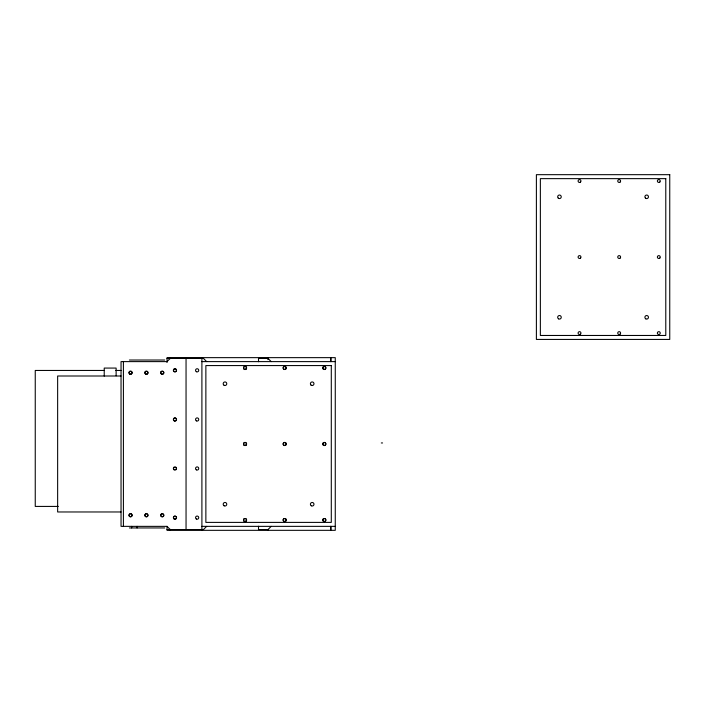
<?xml version="1.0" encoding="UTF-8"?>
<svg xmlns="http://www.w3.org/2000/svg" width="705" height="705" viewBox="0 0 705 705"><rect width="100%" height="100%" fill="white"/><g stroke="black" fill="none" stroke-linecap="round" stroke-linejoin="round"><path stroke-width="1.06" d="M206.662 526.362L203.489 529.534L170.196 529.534L167.023 526.362L121.04 526.362L121.04 361.612L167.023 361.612L170.196 358.44L203.489 358.44L206.662 361.612M258.515 526.238L258.515 529.534L268.032 529.534L271.196 526.362M170.196 357.646L201.903 357.646M167.023 358.44L170.037 358.44M271.196 361.612L268.032 358.44L258.515 358.44L258.515 361.727M129.394 360.026L164.732 360.026M201.903 361.612L335.263 361.612M104.41 370.451L35.25 370.451L35.25 506.419L58.303 506.419M115.549 370.451L121.04 370.451M121.04 376.003L57.643 376.003L57.643 511.971L121.04 511.971M381.308 442.951L382.577 442.951M201.903 526.362L335.263 526.362M129.394 527.948L164.732 527.948M167.023 529.534L170.037 529.534M170.196 530.327L201.903 530.327M330.98 361.612L330.98 357.646L335.263 357.646L335.263 530.327L330.98 530.327L330.98 526.362M330.663 361.612L330.663 357.646L268.032 357.646L268.032 358.44M330.663 526.362L330.663 530.327L202.062 530.327L202.062 529.376M268.032 529.534L268.032 530.327M267.874 359.629L267.874 357.646L202.062 357.646L202.062 358.44M267.874 529.534L267.874 530.327M201.903 358.44L201.903 529.534M186.049 358.44L186.049 529.534M170.037 358.598L170.037 357.646L167.023 357.646L167.023 362.511M170.037 529.376L170.037 530.327L167.023 530.327L167.023 526.362M137.078 526.362L137.078 527.948M131.676 526.362L131.676 527.948M123.41 361.612L123.41 526.362M116.122 375.783L116.122 368.072L104.225 368.072L104.225 376.109M283.56 369.076A1.586 1.586 0 0 1 284.133 366.459A1.586 1.586 0 0 1 286.256 368.089A1.586 1.586 0 0 1 283.886 369.323M286.054 519.224A1.586 1.586 0 0 1 285.349 521.453A1.586 1.586 0 0 1 283.19 520.563A1.586 1.586 0 0 1 284.265 518.483M285.084 518.483A1.586 1.586 0 0 1 285.798 518.898M324.732 518.483A1.586 1.586 0 0 1 325.622 520.924A1.586 1.586 0 0 1 323.022 520.924A1.586 1.586 0 0 1 323.912 518.483M286.054 443.189A1.586 1.586 0 0 1 283.886 445.357M283.56 445.111A1.586 1.586 0 0 1 283.56 442.863A1.586 1.586 0 0 1 285.798 442.863M243.507 367.543A1.586 1.586 0 0 1 245.948 366.653A1.586 1.586 0 0 1 245.948 369.253A1.586 1.586 0 0 1 243.507 368.363M245.446 518.483A1.586 1.586 0 0 1 246.16 521.136A1.586 1.586 0 0 1 243.507 520.431M243.507 519.611A1.586 1.586 0 0 1 244.626 518.483M243.507 443.577A1.586 1.586 0 0 1 245.446 442.458A1.586 1.586 0 0 1 246.565 444.397M246.406 444.776A1.586 1.586 0 0 1 244.247 445.357M243.912 445.111A1.586 1.586 0 0 1 243.507 444.397M163.058 516.633A1.586 1.586 0 0 1 160.687 515.399A1.586 1.586 0 0 1 162.802 513.769A1.586 1.586 0 0 1 163.384 516.386M131.341 516.633A1.586 1.586 0 0 1 128.971 515.399A1.586 1.586 0 0 1 131.095 513.769A1.586 1.586 0 0 1 131.668 516.386M144.877 514.853A1.586 1.586 0 0 1 147.319 513.963A1.586 1.586 0 0 1 147.319 516.562A1.586 1.586 0 0 1 144.877 515.672M162.67 371.174A1.586 1.586 0 0 1 163.754 373.253A1.586 1.586 0 0 1 161.595 374.144A1.586 1.586 0 0 1 160.89 371.914M161.145 371.588A1.586 1.586 0 0 1 161.85 371.174M130.963 371.174A1.586 1.586 0 0 1 132.038 373.253A1.586 1.586 0 0 1 129.879 374.144A1.586 1.586 0 0 1 129.174 371.914M129.429 371.588A1.586 1.586 0 0 1 130.143 371.174M146.816 371.174A1.586 1.586 0 0 1 147.935 373.121M147.777 373.5A1.586 1.586 0 0 1 147.195 374.082M146.816 374.24A1.586 1.586 0 0 1 144.877 373.121M144.877 372.302A1.586 1.586 0 0 1 145.997 371.174M176.074 516.518A1.586 1.586 0 0 1 176.074 518.765A1.586 1.586 0 0 1 173.827 518.765M173.58 518.431A1.586 1.586 0 0 1 175.739 516.263M175.739 467.107A1.586 1.586 0 0 1 175.739 469.856M174.153 469.856A1.586 1.586 0 0 1 174.153 467.107M173.58 371.121A1.586 1.586 0 0 1 174.276 368.891A1.586 1.586 0 0 1 176.435 369.79A1.586 1.586 0 0 1 175.36 371.861M174.54 371.861A1.586 1.586 0 0 1 173.827 371.456M176.074 418.365A1.586 1.586 0 0 1 175.492 420.973A1.586 1.586 0 0 1 173.368 419.352A1.586 1.586 0 0 1 175.739 418.109M285.736 368.909L285.516 369.103A1.428 1.428 0 0 1 283.26 368.098L283.26 367.798A1.428 1.428 0 0 1 285.261 366.644A1.428 1.428 0 0 1 285.736 368.909M325.384 368.909L325.155 369.103A1.428 1.428 0 0 1 322.899 368.098L322.899 367.798A1.428 1.428 0 0 1 324.899 366.644A1.428 1.428 0 0 1 325.384 368.909M246.098 444.943L245.878 445.137A1.428 1.428 0 0 1 243.613 444.132L243.613 443.833A1.428 1.428 0 0 1 245.613 442.678A1.428 1.428 0 0 1 246.098 444.943M285.736 444.943L285.516 445.137A1.428 1.428 0 0 1 283.26 444.132L283.26 443.833A1.428 1.428 0 0 1 285.261 442.678A1.428 1.428 0 0 1 285.736 444.943M325.384 444.943L325.155 445.137A1.428 1.428 0 0 1 322.899 444.132L322.899 443.833A1.428 1.428 0 0 1 324.899 442.678A1.428 1.428 0 0 1 325.384 444.943M620.224 181.969L620.003 182.172A1.428 1.428 0 0 1 617.747 181.167L617.747 180.868A1.428 1.428 0 0 1 619.748 179.713A1.428 1.428 0 0 1 620.224 181.969M659.871 181.969L659.651 182.172A1.428 1.428 0 0 1 657.386 181.167L657.386 180.868A1.428 1.428 0 0 1 659.386 179.713A1.428 1.428 0 0 1 659.871 181.969M285.736 520.977L285.516 521.171A1.428 1.428 0 0 1 283.26 520.167L283.26 519.867A1.428 1.428 0 0 1 285.261 518.713A1.428 1.428 0 0 1 285.736 520.977M580.585 258.004L580.365 258.206A1.428 1.428 0 0 1 578.109 257.202L578.109 256.902A1.428 1.428 0 0 1 580.109 255.748A1.428 1.428 0 0 1 580.585 258.004M620.224 258.004L620.003 258.206A1.428 1.428 0 0 1 617.747 257.202L617.747 256.902A1.428 1.428 0 0 1 619.748 255.748A1.428 1.428 0 0 1 620.224 258.004M659.871 258.004L659.651 258.206A1.428 1.428 0 0 1 657.386 257.202L657.386 256.902A1.428 1.428 0 0 1 659.386 255.748A1.428 1.428 0 0 1 659.871 258.004M620.224 334.038L620.003 334.24A1.428 1.428 0 0 1 617.747 333.236L617.747 332.936A1.428 1.428 0 0 1 619.748 331.782A1.428 1.428 0 0 1 620.224 334.038M245.878 369.103L245.613 369.253A1.428 1.428 0 0 1 243.613 368.098L243.613 367.798A1.428 1.428 0 0 1 245.745 366.715A1.428 1.428 0 0 1 245.878 369.103M580.365 182.172L580.109 182.322A1.428 1.428 0 0 1 578.109 181.167L578.109 180.868A1.428 1.428 0 0 1 580.241 179.784A1.428 1.428 0 0 1 580.365 182.172M245.878 521.171L245.613 521.321A1.428 1.428 0 0 1 243.613 520.167L243.613 519.867A1.428 1.428 0 0 1 245.745 518.783A1.428 1.428 0 0 1 245.878 521.171M580.365 334.24L580.109 334.39A1.428 1.428 0 0 1 578.109 333.236L578.109 332.936A1.428 1.428 0 0 1 580.241 331.852A1.428 1.428 0 0 1 580.365 334.24M669.75 174.673L536.39 174.673L536.39 339.431L669.75 339.431L669.75 174.673M665.784 178.638L540.356 178.638L540.356 335.465L665.784 335.465L665.784 178.638M331.297 365.569L205.869 365.569L205.869 522.396L331.297 522.396L331.297 365.569M657.386 333.236L657.386 332.936A1.428 1.428 0 0 1 659.563 331.87A1.428 1.428 0 0 1 659.563 334.293A1.428 1.428 0 0 1 657.386 333.236M322.899 520.167L322.899 519.867A1.428 1.428 0 0 1 325.075 518.809A1.428 1.428 0 0 1 325.075 521.233A1.428 1.428 0 0 1 322.899 520.167M311.302 505.785A1.78 1.78 0 0 0 313.972 504.242A1.78 1.78 0 0 0 311.302 502.7A1.78 1.78 0 0 0 311.302 505.785M310.931 384.992A1.78 1.78 0 0 0 313.91 384.19A1.78 1.78 0 0 0 311.725 382.004A1.78 1.78 0 0 0 310.931 384.992M323.524 369.323A1.586 1.586 0 0 0 325.904 367.948A1.586 1.586 0 0 0 323.524 366.582A1.586 1.586 0 0 0 323.524 369.323M323.524 445.357A1.586 1.586 0 0 0 325.904 443.983A1.586 1.586 0 0 0 323.524 442.608A1.586 1.586 0 0 0 323.524 445.357M224.084 505.785A1.78 1.78 0 0 0 226.763 504.242A1.78 1.78 0 0 0 224.084 502.7A1.78 1.78 0 0 0 224.084 505.785M224.084 385.274A1.78 1.78 0 0 0 226.763 383.731A1.78 1.78 0 0 0 224.084 382.18A1.78 1.78 0 0 0 224.084 385.274M174.232 518.88A1.428 1.428 0 0 0 176.373 517.637A1.428 1.428 0 0 0 174.232 516.404A1.428 1.428 0 0 0 174.232 518.88M174.232 469.724A1.428 1.428 0 0 0 176.373 468.481A1.428 1.428 0 0 0 174.232 467.248A1.428 1.428 0 0 0 174.232 469.724M174.232 420.726A1.428 1.428 0 0 0 176.373 419.484A1.428 1.428 0 0 0 174.232 418.25A1.428 1.428 0 0 0 174.232 420.726M173.941 371.341A1.428 1.428 0 0 0 176.329 370.698A1.428 1.428 0 0 0 174.576 368.953A1.428 1.428 0 0 0 173.941 371.341M161.551 516.501A1.428 1.428 0 0 0 163.692 515.258A1.428 1.428 0 0 0 161.551 514.024A1.428 1.428 0 0 0 161.551 516.501M145.697 516.501A1.428 1.428 0 0 0 147.83 515.258A1.428 1.428 0 0 0 145.697 514.024A1.428 1.428 0 0 0 145.697 516.501M129.835 516.501A1.428 1.428 0 0 0 131.976 515.258A1.428 1.428 0 0 0 129.835 514.024A1.428 1.428 0 0 0 129.835 516.501M161.551 373.941A1.428 1.428 0 0 0 163.692 372.707A1.428 1.428 0 0 0 161.551 371.473A1.428 1.428 0 0 0 161.551 373.941M145.697 373.941A1.428 1.428 0 0 0 147.83 372.707A1.428 1.428 0 0 0 145.697 371.473A1.428 1.428 0 0 0 145.697 373.941M129.835 373.941A1.428 1.428 0 0 0 131.976 372.707A1.428 1.428 0 0 0 129.835 371.473A1.428 1.428 0 0 0 129.835 373.941M196.351 469.856A1.586 1.586 0 0 0 198.731 468.481A1.586 1.586 0 0 0 196.351 467.107A1.586 1.586 0 0 0 196.351 469.856M196.351 519.012A1.586 1.586 0 0 0 198.731 517.637A1.586 1.586 0 0 0 196.351 516.263A1.586 1.586 0 0 0 196.351 519.012M196.351 371.702A1.586 1.586 0 0 0 198.731 370.328A1.586 1.586 0 0 0 196.351 368.953A1.586 1.586 0 0 0 196.351 371.702M196.351 420.859A1.586 1.586 0 0 0 198.731 419.484A1.586 1.586 0 0 0 196.351 418.109A1.586 1.586 0 0 0 196.351 420.859M558.572 318.854A1.78 1.78 0 0 0 561.25 317.303A1.78 1.78 0 0 0 558.572 315.761A1.78 1.78 0 0 0 558.572 318.854M645.789 318.854A1.78 1.78 0 0 0 648.459 317.303A1.78 1.78 0 0 0 645.789 315.761A1.78 1.78 0 0 0 645.789 318.854M558.201 198.052A1.78 1.78 0 0 0 561.189 197.259A1.78 1.78 0 0 0 559.003 195.073A1.78 1.78 0 0 0 558.201 198.052M645.419 198.052A1.78 1.78 0 0 0 648.397 197.259A1.78 1.78 0 0 0 646.221 195.073A1.78 1.78 0 0 0 645.419 198.052"/></g></svg>
